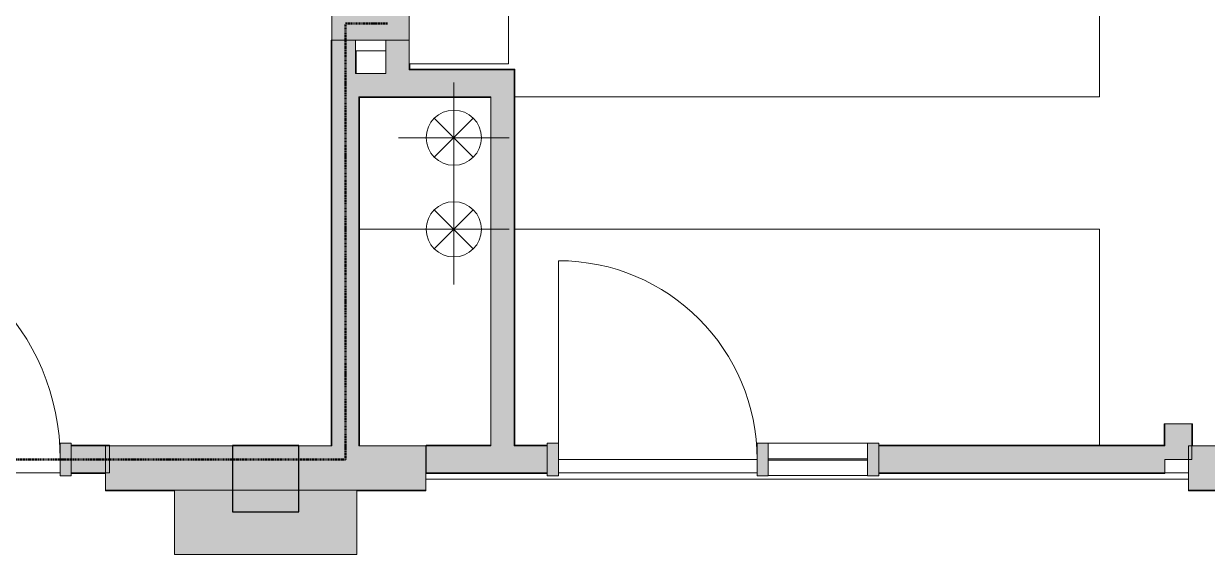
# Model space of a CAD drawing. Header units: inches. Extents: x -3803 to -1421, y -3454 to -210.
# Drawn here: x -2852.2 to -2637.9, y -2846.3 to -2750.1 of the extents above; entities that cross this region are included whole.
import ezdxf

# ---------------------------------------------------------------- set-up
doc = ezdxf.new("R2010")
doc.units = ezdxf.units.IN
doc.header["$MEASUREMENT"] = 0
doc.linetypes.add('1 HOUR', pattern=[0.3125, 0.1875, -0.0625, 0, -0.0625])
doc.linetypes.add('Hidden Equipment- BSALS', pattern=[0.0625, 0.03125, -0.03125])
for name, color, linetype, lineweight in [('A-DOOR', 31, 'Continuous', 13), ('A-FLOR', 192, 'Continuous', 13), ('A-GENM', 13, 'Continuous', 9), ('A-GLAZ-CURT', 52, 'Continuous', 13), ('A-GLAZ-CWMG', 51, 'Continuous', 13), ('A-WALL-PATT', 111, 'Continuous', 13), ('I-WALL', 2, 'Continuous', 13), ('M-HVAC-DUCT-ANNO', 70, 'Continuous', 13), ('M-HVAC-DUCT-CNTR', 70, 'Continuous', 13), ('Q-SPCQ', 91, 'Continuous', 13), ('S-COLS', 52, 'Continuous', 13)]:
    doc.layers.add(name, color=color, linetype=linetype, lineweight=lineweight)

# ---------------------------------------------------------------- blocks, each defined once
blk = doc.blocks.new('15830016-STRUCT_MARTINEZ-MOORE_CENTRAL_v2018_rvt-1-DIMENSION PLAN - LEVEL 2 _579_ - 2__ - CAD')
at = {"layer": 'S-COLS', "lineweight": 5}
blk.add_hatch(color=50, dxfattribs=at).paths.add_polyline_path([(-2802.4, -2838.58), (-2802.4, -2826.58), (-2814.4, -2826.58), (-2814.4, -2838.58)], flags=0)
at = {"layer": 'S-COLS', "color": 253, "lineweight": 25}
for p, q in [((-2802.4, -2826.58), (-2814.4, -2826.58)), ((-2814.4, -2826.58), (-2814.4, -2838.58)), ((-2802.4, -2838.58), (-2802.4, -2826.58)), ((-2814.4, -2838.58), (-2802.4, -2838.58))]:
    blk.add_line(p, q, dxfattribs=at)
blk = doc.blocks.new('15830016-MECH_BSALS_CENTRAL_v2018_rvt-1-DIMENSION PLAN - LEVEL 2 _579_ - 2__ - CAD')
at = {"layer": 'M-HVAC-DUCT-ANNO', "color": 161, "lineweight": 9}
for p, q in [((-2777.87, -2767.27), (-2770.8, -2774.34)), ((-2770.8, -2767.27), (-2777.87, -2774.34)), ((-2777.87, -2783.86), (-2770.8, -2790.93)), ((-2770.8, -2783.86), (-2777.87, -2790.93))]:
    blk.add_line(p, q, dxfattribs=at)
for centre, start, end in [((-2774.33, -2770.8), 0, 180), ((-2774.33, -2770.8), 180, 0), ((-2774.33, -2787.39), 0, 180), ((-2774.33, -2787.39), 180, 0)]:
    blk.add_arc(centre, 5, start, end, dxfattribs=at)
at = {"layer": 'M-HVAC-DUCT-CNTR', "color": 161, "lineweight": 9}
for p, q in [((-2774.33, -2780.8), (-2774.33, -2760.8)), ((-2784.33, -2770.8), (-2764.33, -2770.8)), ((-2774.33, -2797.39), (-2774.33, -2777.39)), ((-2784.33, -2787.39), (-2764.33, -2787.39))]:
    blk.add_line(p, q, dxfattribs=at)
blk = doc.blocks.new('Basic Wall _ M8-8_masonry-BSALS - ___-3776931-DIMENSION PLAN - LEVEL 2 _579_ - 2__ - CAD')
at = {"layer": 'I-WALL', "lineweight": 20}
for p, q in [((-2641.33, -2834.77), (-2641.33, -2834.64)), ((-2641.33, -2834.77), (-2628.77, -2834.77)), ((-2595.77, -2834.77), (-2583.4, -2834.77)), ((-2583.4, -2834.64), (-2583.4, -2834.77))]:
    blk.add_line(p, q, dxfattribs=at)
blk = doc.blocks.new('Basic Wall _ M8-8_masonry-BSALS - ___-3776933-DIMENSION PLAN - LEVEL 2 _579_ - 2__ - CAD')
at = {"layer": 'I-WALL', "lineweight": 20}
for p, q in [((-2837.4, -2834.77), (-2837.4, -2834.64)), ((-2837.4, -2834.77), (-2824.9, -2834.77)), ((-2791.9, -2834.77), (-2779.4, -2834.77)), ((-2779.4, -2834.64), (-2779.4, -2834.77))]:
    blk.add_line(p, q, dxfattribs=at)
blk = doc.blocks.new('Basic Wall _ B3-4 7_8_-BSALS - ___-3567739-DIMENSION PLAN - LEVEL 2 _579_ - 2__ - CAD')
at = {"layer": 'I-WALL', "lineweight": 20}
for p, q in [((-2907.15, -2826.64), (-2907.15, -2826.52)), ((-2907.15, -2826.52), (-2903.15, -2826.52)), ((-2898.02, -2826.52), (-2889.58, -2826.52)), ((-2843.58, -2826.52), (-2836.65, -2826.52)), ((-2836.65, -2826.52), (-2836.65, -2826.64))]:
    blk.add_line(p, q, dxfattribs=at)
blk = doc.blocks.new('Basic Wall _ B3-4 7_8_-BSALS - ___-3567738-DIMENSION PLAN - LEVEL 2 _579_ - 2__ - CAD')
at = {"layer": 'I-WALL', "lineweight": 20}
for p, q in [((-2907.15, -2831.64), (-2907.15, -2831.52)), ((-2907.15, -2831.64), (-2889.58, -2831.64)), ((-2843.58, -2831.64), (-2837.4, -2831.64))]:
    blk.add_line(p, q, dxfattribs=at)
blk = doc.blocks.new('Basic Wall _ B3-4 7_8_-BSALS - ___-3567767-DIMENSION PLAN - LEVEL 2 _579_ - 2__ - CAD')
at = {"layer": 'I-WALL', "lineweight": 20}
for q in [(-2796.4, -2763.39), (-2796.52, -2826.64)]:
    blk.add_line((-2796.52, -2763.39), q, dxfattribs=at)
blk = doc.blocks.new('Basic Wall _ B3-4 7_8_-BSALS - ___-3567766-DIMENSION PLAN - LEVEL 2 _579_ - 2__ - CAD')
at = {"layer": 'I-WALL', "lineweight": 20}
blk.add_line((-2791.4, -2763.52), (-2791.4, -2826.64), dxfattribs=at)
blk = doc.blocks.new('Door-A1_1-Curtain_Wall-_only works in CW_-BSALS - Door-J1_4-Medium_Stile-BSALS-383880-DIMENSION PLAN - LEVEL 2 _579_ - 2__ - CAD')
at = {"layer": 'A-DOOR', "lineweight": 20}
blk.add_line((21, 0), (21, -42), dxfattribs=at)
at = {"layer": 'A-DOOR', "lineweight": 9}
blk.add_arc((21, 0), 42, 180, 270, dxfattribs=at)
blk = doc.blocks.new('Rectangular Mullion - 2 x 6 interior mullion-383882-DIMENSION PLAN - LEVEL 2 _579_ - 2__ - CAD')
at = {"layer": 'A-GLAZ-CWMG', "lineweight": 9}
blk.add_hatch(color=90, dxfattribs=at).paths.add_polyline_path([(0, 2.9375), (0, -2.9375), (-2, -2.9375), (-2, 2.9375)], flags=0)
at = {"layer": 'A-GLAZ-CWMG', "lineweight": 20}
for p, q in [((-2, 2.9375), (0, 2.9375)), ((-2, -2.9375), (-2, 2.9375)), ((0, 2.9375), (0, -2.9375)), ((0, -2.9375), (-2, -2.9375))]:
    blk.add_line(p, q, dxfattribs=at)
blk = doc.blocks.new('Basic Wall _ B3-4 7_8_-BSALS - ___-3567781-DIMENSION PLAN - LEVEL 2 _579_ - 2__ - CAD')
at = {"layer": 'I-WALL', "lineweight": 20}
for p, q in [((-2782.4, -2758.52), (-2782.27, -2758.39)), ((-2763.27, -2758.39), (-2782.27, -2758.39)), ((-2763.27, -2758.39), (-2763.4, -2758.52))]:
    blk.add_line(p, q, dxfattribs=at)
blk = doc.blocks.new('Basic Wall _ B3-4 7_8_-BSALS - ___-3567780-DIMENSION PLAN - LEVEL 2 _579_ - 2__ - CAD')
at = {"layer": 'I-WALL', "lineweight": 20}
blk.add_line((-2767.65, -2763.52), (-2782.4, -2763.52), dxfattribs=at)
blk = doc.blocks.new('Equip-Locker-DoubleTier-BSALS1 - 1_x1_6x6_ 2-235620-DIMENSION PLAN - LEVEL 2 _579_ - 2__ - CAD')
at = {"layer": 'Q-SPCQ', "lineweight": 20}
for p, q in [((0, 0), (0, -18)), ((12, 0), (0, 0)), ((12, -18), (12, 0)), ((0, -18), (12, -18))]:
    blk.add_line(p, q, dxfattribs=at)
blk = doc.blocks.new('Door-J1_4-Curtain_Wall-_only works in CW_-BSALS1 - Door-J1_4-Wide_Stile-BSALS-2172147-DIMENSION PLAN - LEVEL 2 _579_ - 2__ - CAD')
at = {"layer": 'A-DOOR', "lineweight": 20}
blk.add_line((18, 0), (18, -36), dxfattribs=at)
at = {"layer": 'A-DOOR', "lineweight": 9}
blk.add_arc((18, 0), 36, 180, 270, dxfattribs=at)
blk = doc.blocks.new('System Panel - interior glazed panels-383872-DIMENSION PLAN - LEVEL 2 _579_ - 2__ - CAD')
at = {"layer": 'A-GLAZ-CURT', "lineweight": 9}
blk.add_hatch(color=90, dxfattribs=at).paths.add_polyline_path([(-9, 0.125), (-9, -0.125), (9, -0.125), (9, 0.125)], flags=0)
at = {"layer": 'A-GLAZ-CURT', "lineweight": 20}
for p, q in [((9, 0.125), (-9, 0.125)), ((-9, 0.125), (-9, -0.125)), ((9, -0.125), (9, 0.125)), ((-9, -0.125), (9, -0.125))]:
    blk.add_line(p, q, dxfattribs=at)
blk = doc.blocks.new('Rectangular Mullion - 6 x 6 interior mullion-384482-DIMENSION PLAN - LEVEL 2 _579_ - 2__ - CAD')
at = {"layer": 'A-GLAZ-CWMG', "lineweight": 9}
for p, q in [((-1741.4, -2761.53), (-1723.4, -2761.53)), ((-1723.4, -2767.4), (-1741.4, -2767.4))]:
    blk.add_line(p, q, dxfattribs=at)
blk = doc.blocks.new('Rectangular Mullion - 2 x 6 interior mullion-383853-DIMENSION PLAN - LEVEL 2 _579_ - 2__ - CAD')
at = {"layer": 'A-GLAZ-CWMG', "lineweight": 9}
blk.add_hatch(color=90, dxfattribs=at).paths.add_polyline_path([(0, 2.9375), (0, -2.9375), (-2, -2.9375), (-2, 2.9375)], flags=0)
at = {"layer": 'A-GLAZ-CWMG', "lineweight": 20}
for p, q in [((-2, 2.9375), (0, 2.9375)), ((-2, -2.9375), (-2, 2.9375)), ((0, 2.9375), (0, -2.9375)), ((0, -2.9375), (-2, -2.9375))]:
    blk.add_line(p, q, dxfattribs=at)
blk = doc.blocks.new('Rectangular Mullion - 2 x 6 interior mullion-384486-DIMENSION PLAN - LEVEL 2 _579_ - 2__ - CAD')
at = {"layer": 'A-GLAZ-CWMG', "lineweight": 9}
blk.add_hatch(color=90, dxfattribs=at).paths.add_polyline_path([(-2, 2.9375), (-2, -2.9375), (0, -2.9375), (0, 2.9375)], flags=0)
at = {"layer": 'A-GLAZ-CWMG', "lineweight": 20}
for p, q in [((0, 2.9375), (-2, 2.9375)), ((-2, 2.9375), (-2, -2.9375)), ((0, -2.9375), (0, 2.9375)), ((-2, -2.9375), (0, -2.9375))]:
    blk.add_line(p, q, dxfattribs=at)
blk = doc.blocks.new('Rectangular Mullion - 2 x 6 interior mullion-383857-DIMENSION PLAN - LEVEL 2 _579_ - 2__ - CAD')
at = {"layer": 'A-GLAZ-CWMG', "lineweight": 9}
blk.add_hatch(color=90, dxfattribs=at).paths.add_polyline_path([(1, 2.9375), (1, -2.9375), (-1, -2.9375), (-1, 2.9375)], flags=0)
at = {"layer": 'A-GLAZ-CWMG', "lineweight": 20}
for p, q in [((-1, 2.9375), (1, 2.9375)), ((-1, -2.9375), (-1, 2.9375)), ((1, 2.9375), (1, -2.9375)), ((1, -2.9375), (-1, -2.9375))]:
    blk.add_line(p, q, dxfattribs=at)
blk = doc.blocks.new('Basic Wall _ B3-4 7_8_-BSALS - ___-3567805-DIMENSION PLAN - LEVEL 2 _579_ - 2__ - CAD')
at = {"layer": 'I-WALL', "lineweight": 20}
for p, q in [((-2779.33, -2831.64), (-2779.33, -2831.52)), ((-2757.4, -2831.64), (-2779.33, -2831.64)), ((-2645.58, -2831.64), (-2697.4, -2831.64)), ((-2645.58, -2831.52), (-2645.58, -2831.64))]:
    blk.add_line(p, q, dxfattribs=at)
blk = doc.blocks.new('Basic Wall _ B3-4 7_8_-BSALS - ___-3567804-DIMENSION PLAN - LEVEL 2 _579_ - 2__ - CAD')
at = {"layer": 'I-WALL', "lineweight": 20}
for p, q in [((-2779.33, -2826.64), (-2779.33, -2826.52)), ((-2767.65, -2826.52), (-2779.33, -2826.52)), ((-2757.4, -2826.52), (-2763.27, -2826.52)), ((-2645.71, -2826.52), (-2697.4, -2826.52))]:
    blk.add_line(p, q, dxfattribs=at)
blk = doc.blocks.new('Basic Wall _ A3-4 1_4_-BSALS - ___-3569756-DIMENSION PLAN - LEVEL 2 _579_ - 2__ - CAD')
at = {"layer": 'I-WALL', "lineweight": 20}
for q in [(-2782.27, -2757.39), (-2782.4, -2758.52)]:
    blk.add_line((-2782.27, -2758.39), q, dxfattribs=at)
blk = doc.blocks.new('Basic Wall _ A3-4 1_4_-BSALS - ___-3569757-DIMENSION PLAN - LEVEL 2 _579_ - 2__ - CAD')
at = {"layer": 'I-WALL', "lineweight": 20}
for p, q in [((-2796.52, -2753.14), (-2796.4, -2753.14)), ((-2796.52, -2763.52), (-2796.52, -2753.14)), ((-2796.4, -2763.39), (-2796.52, -2763.52))]:
    blk.add_line(p, q, dxfattribs=at)
blk = doc.blocks.new('Basic Wall _ A3-4 1_4_-BSALS - ___-3569758-DIMENSION PLAN - LEVEL 2 _579_ - 2__ - CAD')
at = {"layer": 'I-WALL', "lineweight": 20}
for p, q in [((-2796.52, -2763.52), (-2796.4, -2763.39)), ((-2782.4, -2763.52), (-2791.4, -2763.52)), ((-2782.4, -2763.39), (-2782.4, -2763.52))]:
    blk.add_line(p, q, dxfattribs=at)
blk = doc.blocks.new('Basic Wall _ B3-4 7_8_-BSALS - ___-3567817-DIMENSION PLAN - LEVEL 2 _579_ - 2__ - CAD')
at = {"layer": 'I-WALL', "lineweight": 20}
for p, q in [((-2640.71, -2822.64), (-2640.58, -2822.64)), ((-2640.58, -2822.64), (-2640.58, -2826.64))]:
    blk.add_line(p, q, dxfattribs=at)
blk = doc.blocks.new('Basic Wall _ B3-4 7_8_-BSALS - ___-3567816-DIMENSION PLAN - LEVEL 2 _579_ - 2__ - CAD')
at = {"layer": 'I-WALL', "lineweight": 20}
for q in [(-2645.58, -2822.64), (-2645.71, -2826.52)]:
    blk.add_line((-2645.71, -2822.64), q, dxfattribs=at)
blk = doc.blocks.new('Basic Wall _ A3-4 1_4_-BSALS - ___-3569766-DIMENSION PLAN - LEVEL 2 _579_ - 2__ - CAD')
at = {"layer": 'I-WALL', "lineweight": 20}
for p in [(-2763.4, -2758.52), (-2763.27, -2826.52)]:
    blk.add_line(p, (-2763.27, -2758.39), dxfattribs=at)
blk = doc.blocks.new('Fire Rating - BSALS _Combined_1 - 1-Hour Fire-3469699-DIMENSION PLAN - LEVEL 2 _579_ - 2__ - CAD')
at = {"layer": 'A-GENM', "linetype": '1 HOUR', "lineweight": 50}
blk.add_line((0, 0), (106.5625, 0), dxfattribs=at)
blk = doc.blocks.new('Fire Rating - BSALS _Combined_1 - 1-Hour Fire-3470145-DIMENSION PLAN - LEVEL 2 _579_ - 2__ - CAD')
at = {"layer": 'A-GENM', "linetype": '1 HOUR', "lineweight": 50}
blk.add_line((0, 0), (78.9375, 0), dxfattribs=at)
blk = doc.blocks.new('Fire Rating - BSALS _Combined_1 - 1-Hour Fire-3470188-DIMENSION PLAN - LEVEL 2 _579_ - 2__ - CAD')
at = {"layer": 'A-GENM', "linetype": '1 HOUR', "lineweight": 50}
blk.add_line((0, 0), (7.6875, 0), dxfattribs=at)

msp = doc.modelspace()

# ---------------------------------------------------------------- hatches: boundary and pattern name
at = {"layer": 'A-WALL-PATT', "lineweight": 20}
for points in [[(-2782.4, -2753.14), (-2782.4, -2747.14), (-2796.4, -2747.14), (-2796.4, -2753.14), (-2783.63, -2753.14)], [(-2791.9, -2846.27), (-2791.9, -2834.64), (-2824.9, -2834.64), (-2824.9, -2846.27)]]:
    msp.add_hatch(color=10, dxfattribs=at).paths.add_polyline_path(points, flags=0)
at = {"layer": 'A-WALL-PATT', "lineweight": 5}
for points in [[(-2792.15, -2763.39), (-2792.15, -2753.14), (-2796.4, -2753.14), (-2796.4, -2763.39)], [(-2782.4, -2763.39), (-2782.4, -2753.14), (-2786.65, -2753.14), (-2786.65, -2763.39), (-2783.63, -2763.39)], [(-2786.65, -2763.39), (-2786.65, -2759.14), (-2792.15, -2759.14), (-2792.15, -2763.39), (-2791.52, -2763.39)], [(-2767.65, -2763.39), (-2763.4, -2763.39), (-2763.4, -2758.52), (-2782.4, -2758.52), (-2782.4, -2763.39)], [(-2796.4, -2826.64), (-2791.52, -2826.64), (-2791.52, -2763.39), (-2796.4, -2763.39), (-2796.4, -2794.73)], [(-2763.4, -2826.64), (-2763.4, -2763.39), (-2767.65, -2763.39), (-2767.65, -2826.64)], [(-2640.71, -2829.08), (-2640.71, -2822.64), (-2645.58, -2822.64), (-2645.58, -2829.08)], [(-2779.4, -2834.64), (-2779.4, -2826.64), (-2837.4, -2826.64), (-2837.4, -2834.64), (-2783.63, -2834.64)], [(-2588.4, -2834.64), (-2583.4, -2834.64), (-2583.4, -2826.64), (-2641.33, -2826.64), (-2641.33, -2834.64), (-2600.4, -2834.64)]]:
    msp.add_hatch(color=50, dxfattribs=at).paths.add_polyline_path(points, flags=0)
h = msp.add_hatch(color=50, dxfattribs=at)
h.paths.add_polyline_path([(-2889.58, -2831.52), (-2889.58, -2826.64), (-2907.15, -2826.64), (-2907.15, -2831.52)], flags=0)
h.paths.add_polyline_path([(-2836.65, -2831.52), (-2836.65, -2826.64), (-2843.58, -2826.64), (-2843.58, -2831.52)], flags=0)
h = msp.add_hatch(color=50, dxfattribs=at)
h.paths.add_polyline_path([(-2645.58, -2831.52), (-2645.58, -2826.64), (-2697.4, -2826.64), (-2697.4, -2831.52)], flags=0)
h.paths.add_polyline_path([(-2757.4, -2831.52), (-2757.4, -2826.64), (-2779.33, -2826.64), (-2779.33, -2831.52)], flags=0)

# ---------------------------------------------------------------- linework, layer by layer
at = {"layer": 'A-FLOR', "lineweight": 20}
for p, q in [((-2657.4, -2763.39), (-2657.4, -2624.95)), ((-2786.65, -2755.08), (-2792.02, -2755.08)), ((-2792.02, -2755.08), (-2792.02, -2759.14)), ((-2763.27, -2763.39), (-2657.4, -2763.39)), ((-2779.33, -2787.39), (-2791.4, -2787.39)), ((-2767.65, -2787.39), (-2769.33, -2787.39)), ((-2657.4, -2787.39), (-2763.27, -2787.39)), ((-2657.4, -2826.52), (-2657.4, -2787.39)), ((-2779.4, -2829.08), (-2779.33, -2829.08)), ((-2755.4, -2829.08), (-2719.4, -2829.08)), ((-2845.58, -2831.52), (-2887.58, -2831.52)), ((-2779.33, -2831.52), (-2779.4, -2831.52)), ((-2779.4, -2832.64), (-2641.33, -2832.64)), ((-2719.4, -2831.52), (-2755.4, -2831.52)), ((-2641.33, -2831.52), (-2645.58, -2831.52))]:
    msp.add_line(p, q, dxfattribs=at)
at = {"layer": 'I-WALL', "lineweight": 20}
for p, q in [((-2796.4, -2747.14), (-2796.4, -2826.64)), ((-2792.15, -2753.14), (-2796.4, -2753.14)), ((-2782.4, -2753.14), (-2792.15, -2753.14)), ((-2792.15, -2759.14), (-2792.15, -2753.14)), ((-2786.65, -2753.14), (-2786.65, -2759.14)), ((-2782.4, -2758.52), (-2782.4, -2757.39)), ((-2786.65, -2759.14), (-2792.15, -2759.14)), ((-2763.4, -2758.52), (-2782.4, -2758.52)), ((-2763.4, -2826.64), (-2763.4, -2758.52)), ((-2791.52, -2826.64), (-2791.52, -2763.39)), ((-2791.52, -2763.39), (-2767.65, -2763.39)), ((-2767.65, -2763.39), (-2767.65, -2826.64)), ((-2640.71, -2822.64), (-2645.58, -2822.64)), ((-2645.58, -2822.64), (-2645.58, -2826.64)), ((-2640.71, -2829.08), (-2640.71, -2822.64)), ((-2796.4, -2826.64), (-2843.58, -2826.64)), ((-2843.58, -2826.64), (-2843.58, -2831.52)), ((-2837.4, -2826.64), (-2837.4, -2834.64)), ((-2836.65, -2831.52), (-2836.65, -2826.64)), ((-2779.4, -2826.64), (-2791.52, -2826.64)), ((-2779.4, -2834.64), (-2779.4, -2826.64)), ((-2767.65, -2826.64), (-2779.33, -2826.64)), ((-2779.33, -2826.64), (-2779.33, -2831.52)), ((-2757.4, -2826.64), (-2763.4, -2826.64)), ((-2757.4, -2831.52), (-2757.4, -2826.64)), ((-2645.58, -2826.64), (-2697.4, -2826.64)), ((-2697.4, -2826.64), (-2697.4, -2831.52)), ((-2636.4, -2826.64), (-2641.33, -2826.64)), ((-2641.33, -2826.64), (-2641.33, -2834.64)), ((-2645.58, -2831.52), (-2645.58, -2829.08)), ((-2645.58, -2829.08), (-2640.71, -2829.08)), ((-2843.58, -2831.52), (-2836.65, -2831.52)), ((-2779.33, -2831.52), (-2757.4, -2831.52)), ((-2697.4, -2831.52), (-2645.58, -2831.52)), ((-2837.4, -2834.64), (-2779.4, -2834.64)), ((-2824.9, -2834.64), (-2824.9, -2846.27)), ((-2791.9, -2846.27), (-2791.9, -2834.64)), ((-2641.33, -2834.64), (-2583.4, -2834.64)), ((-2824.9, -2846.27), (-2791.9, -2846.27))]:
    msp.add_line(p, q, dxfattribs=at)

# ---------------------------------------------------------------- block references
at = {"lineweight": 5}
for name in ['15830016-STRUCT_MARTINEZ-MOORE_CENTRAL_v2018_rvt-1-DIMENSION PLAN - LEVEL 2 _579_ - 2__ - CAD', '15830016-MECH_BSALS_CENTRAL_v2018_rvt-1-DIMENSION PLAN - LEVEL 2 _579_ - 2__ - CAD']:
    msp.add_blockref(name, (0, 0), dxfattribs=at)
at = {"layer": 'A-DOOR', "lineweight": 20, "rotation": 180}
for name, p in [('Door-A1_1-Curtain_Wall-_only works in CW_-BSALS - Door-J1_4-Medium_Stile-BSALS-383880-DIMENSION PLAN - LEVEL 2 _579_ - 2__ - CAD', (-2866.58, -2829.08)), ('Door-J1_4-Curtain_Wall-_only works in CW_-BSALS1 - Door-J1_4-Wide_Stile-BSALS-2172147-DIMENSION PLAN - LEVEL 2 _579_ - 2__ - CAD', (-2737.4, -2829.08))]:
    msp.add_blockref(name, p, dxfattribs=at)
at = {"layer": 'A-GENM'}
for name, rotation in [('Fire Rating - BSALS _Combined_1 - 1-Hour Fire-3470145-DIMENSION PLAN - LEVEL 2 _579_ - 2__ - CAD', 90), ('Fire Rating - BSALS _Combined_1 - 1-Hour Fire-3469699-DIMENSION PLAN - LEVEL 2 _579_ - 2__ - CAD', 180)]:
    msp.add_blockref(name, (-2793.96, -2829.08), dxfattribs=dict(at, rotation=rotation))
msp.add_blockref('Fire Rating - BSALS _Combined_1 - 1-Hour Fire-3470188-DIMENSION PLAN - LEVEL 2 _579_ - 2__ - CAD', (-2793.96, -2750.14), dxfattribs=at)
at = {"layer": 'A-GLAZ-CURT', "lineweight": 9}
msp.add_blockref('System Panel - interior glazed panels-383872-DIMENSION PLAN - LEVEL 2 _579_ - 2__ - CAD', (-2708.4, -2829.08), dxfattribs=at)
at = {"layer": 'A-GLAZ-CWMG', "lineweight": 9, "extrusion": (0, 0, -1), "rotation": 180}
for name, p in [('Rectangular Mullion - 2 x 6 interior mullion-383882-DIMENSION PLAN - LEVEL 2 _579_ - 2__ - CAD', (2843.58, -2829.08)), ('Rectangular Mullion - 2 x 6 interior mullion-383857-DIMENSION PLAN - LEVEL 2 _579_ - 2__ - CAD', (2718.4, -2829.08)), ('Rectangular Mullion - 2 x 6 interior mullion-383853-DIMENSION PLAN - LEVEL 2 _579_ - 2__ - CAD', (2697.4, -2829.08))]:
    msp.add_blockref(name, p, dxfattribs=at)
at = {"layer": 'A-GLAZ-CWMG', "lineweight": 9, "rotation": 180}
for name, p in [('Rectangular Mullion - 2 x 6 interior mullion-384486-DIMENSION PLAN - LEVEL 2 _579_ - 2__ - CAD', (-2757.4, -2829.08)), ('Rectangular Mullion - 6 x 6 interior mullion-384482-DIMENSION PLAN - LEVEL 2 _579_ - 2__ - CAD', (-4440.79, -5593.54))]:
    msp.add_blockref(name, p, dxfattribs=at)
at = {"layer": 'I-WALL', "lineweight": 20}
for name in ['Basic Wall _ A3-4 1_4_-BSALS - ___-3569757-DIMENSION PLAN - LEVEL 2 _579_ - 2__ - CAD', 'Basic Wall _ A3-4 1_4_-BSALS - ___-3569756-DIMENSION PLAN - LEVEL 2 _579_ - 2__ - CAD', 'Basic Wall _ B3-4 7_8_-BSALS - ___-3567781-DIMENSION PLAN - LEVEL 2 _579_ - 2__ - CAD', 'Basic Wall _ A3-4 1_4_-BSALS - ___-3569766-DIMENSION PLAN - LEVEL 2 _579_ - 2__ - CAD', 'Basic Wall _ B3-4 7_8_-BSALS - ___-3567767-DIMENSION PLAN - LEVEL 2 _579_ - 2__ - CAD', 'Basic Wall _ A3-4 1_4_-BSALS - ___-3569758-DIMENSION PLAN - LEVEL 2 _579_ - 2__ - CAD', 'Basic Wall _ B3-4 7_8_-BSALS - ___-3567766-DIMENSION PLAN - LEVEL 2 _579_ - 2__ - CAD', 'Basic Wall _ B3-4 7_8_-BSALS - ___-3567780-DIMENSION PLAN - LEVEL 2 _579_ - 2__ - CAD', 'Basic Wall _ B3-4 7_8_-BSALS - ___-3567816-DIMENSION PLAN - LEVEL 2 _579_ - 2__ - CAD', 'Basic Wall _ B3-4 7_8_-BSALS - ___-3567817-DIMENSION PLAN - LEVEL 2 _579_ - 2__ - CAD', 'Basic Wall _ B3-4 7_8_-BSALS - ___-3567739-DIMENSION PLAN - LEVEL 2 _579_ - 2__ - CAD', 'Basic Wall _ B3-4 7_8_-BSALS - ___-3567804-DIMENSION PLAN - LEVEL 2 _579_ - 2__ - CAD', 'Basic Wall _ B3-4 7_8_-BSALS - ___-3567738-DIMENSION PLAN - LEVEL 2 _579_ - 2__ - CAD', 'Basic Wall _ B3-4 7_8_-BSALS - ___-3567805-DIMENSION PLAN - LEVEL 2 _579_ - 2__ - CAD', 'Basic Wall _ M8-8_masonry-BSALS - ___-3776933-DIMENSION PLAN - LEVEL 2 _579_ - 2__ - CAD', 'Basic Wall _ M8-8_masonry-BSALS - ___-3776931-DIMENSION PLAN - LEVEL 2 _579_ - 2__ - CAD']:
    msp.add_blockref(name, (0, 0), dxfattribs=at)
at = {"layer": 'Q-SPCQ', "linetype": 'Hidden Equipment- BSALS', "lineweight": 20, "rotation": 89.9999999999999}
msp.add_blockref('Equip-Locker-DoubleTier-BSALS1 - 1_x1_6x6_ 2-235620-DIMENSION PLAN - LEVEL 2 _579_ - 2__ - CAD', (-2782.4, -2757.39), dxfattribs=at)

doc.saveas('drawing.dxf')
